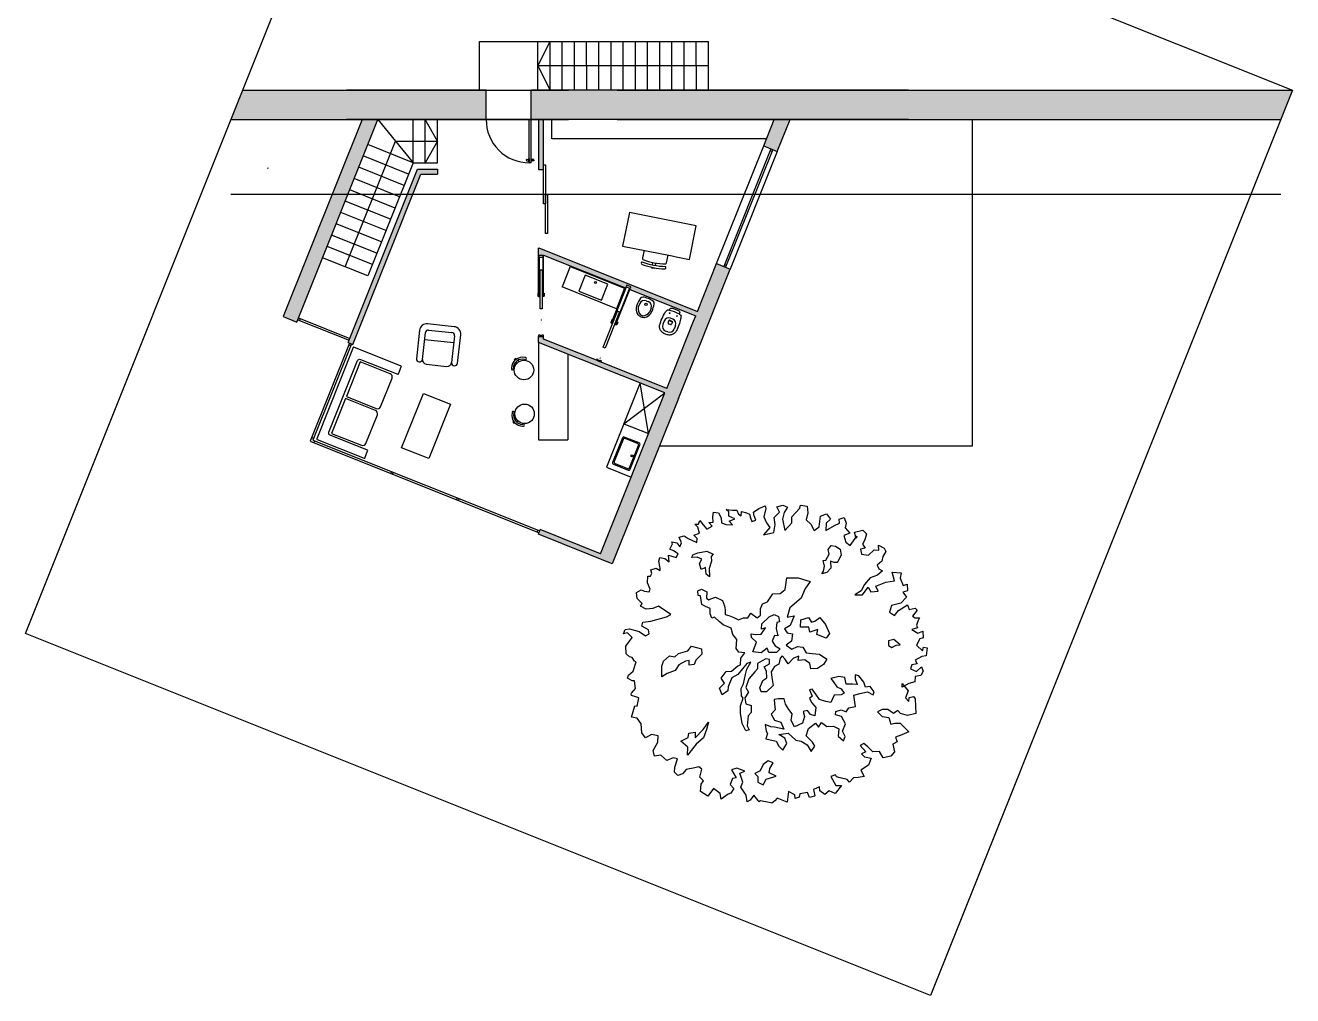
# Model space of a CAD drawing. Header units: millimetres. Extents: x -4534 to 16991, y -2575 to 14176.
# Drawn here: x 13770 to 16370, y 8766 to 10756 of the extents above; entities that cross this region are included whole.
import ezdxf

# ---------------------------------------------------------------- set-up
doc = ezdxf.new("R2010")
doc.units = ezdxf.units.MM
for name, color, linetype in [('Albero_foglie', 104, 'Continuous'), ('campitura', 254, 'Continuous'), ('Erba', 82, 'Continuous'), ('finestre', 140, 'Continuous'), ('MURO', 44, 'Continuous')]:
    doc.layers.add(name, color=color, linetype=linetype)

msp = doc.modelspace()

# ---------------------------------------------------------------- hatches: boundary and pattern name
at = {"layer": 'campitura'}
h = msp.add_hatch(color=256, dxfattribs=at)
h.dxf.hatch_style = 1
h.paths.add_polyline_path([(14299.1, 10158.3), (14327, 10147.1), (14493.1, 10562.5), (14460.8, 10562.5)])
h = msp.add_hatch(color=256, dxfattribs=at)
h.dxf.hatch_style = 1
h.paths.add_polyline_path([(14832.9, 10562.5), (14822.9, 10562.5), (14822.9, 10459.2), (14832.9, 10459.2)])
h.paths.add_polyline_path([(15003.5, 10222.8), (15011.7, 10219.5), (14981.7, 10144), (14982.1, 10143.9), (15010, 10213.6), (15145, 10159.6), (15140.6, 10148.5), (15085.6, 10011), (14951.1, 10064.8), (14951.1, 10064.8), (14950.9, 10064.9), (14941.3, 10068.7), (14941.3, 10068.7), (14832.7, 10112.1), (14832.7, 10117.5), (14822.7, 10117.5), (14822.7, 10105.4), (15081.9, 10001.7), (14949.9, 9671.8), (14826.2, 9721.3), (14822.5, 9712), (14974, 9651.4), (15109.7, 9990.5), (15215.8, 10255.8), (15188, 10267), (15148.7, 10168.9), (14822.8, 10299.3), (14822.8, 10202.5), (14823.5, 10202.5), (14823.5, 10283.7), (14833, 10283.7), (14833, 10284.4), (15001.2, 10217.1)])
h.paths.add_polyline_path([(15338.5, 10562.5), (15306.2, 10562.5), (15284.5, 10508.2), (15312.3, 10497.1)])
h.paths.add_polyline_path([(14581.2, 10450.3), (14615.3, 10450.3), (14615.3, 10460.3), (14574.4, 10460.3), (14432.3, 10105), (14441.6, 10101.3)])
at = {"layer": 'MURO'}
h = msp.add_hatch(color=256, dxfattribs=at)
h.dxf.hatch_style = 1
h.paths.add_polyline_path([(14807.5, 10622.5), (14807.5, 10562.5), (16345.6, 10562.5), (16369.6, 10622.5)])
h.paths.add_polyline_path([(14715.2, 10562.5), (14715.2, 10622.5), (14215.5, 10622.5), (14191.5, 10562.5)])

# ---------------------------------------------------------------- linework, layer by layer
for p, q in [((13769.9, 9508.3), (14512.7, 11365.3)), ((14512.7, 11365.3), (16369.6, 10622.5)), ((14701.4, 10622.5), (14701.3, 10722.5)), ((14701.3, 10722.5), (14821.3, 10722.5)), ((14821.3, 10722.5), (15171.3, 10722.5)), ((14821.4, 10622.5), (14821.3, 10722.5)), ((14821.3, 10672.5), (14846.3, 10722.5)), ((14846.4, 10622.5), (14846.3, 10722.5)), ((14871.4, 10622.5), (14871.3, 10722.5)), ((14896.4, 10622.5), (14896.3, 10722.5)), ((14921.4, 10622.5), (14921.3, 10722.5)), ((14946.4, 10622.5), (14946.3, 10722.5)), ((14971.4, 10622.5), (14971.3, 10722.5)), ((14996.4, 10622.5), (14996.3, 10722.5)), ((15021.4, 10622.5), (15021.3, 10722.5)), ((15046.4, 10622.5), (15046.3, 10722.5)), ((15071.4, 10622.5), (15071.3, 10722.5)), ((15096.4, 10622.5), (15096.3, 10722.5)), ((15121.4, 10622.5), (15121.3, 10722.5)), ((15146.4, 10622.5), (15146.3, 10722.5)), ((15171.4, 10622.5), (15171.3, 10722.5)), ((15171.3, 10672.5), (14821.3, 10672.5)), ((14821.3, 10672.5), (14846.4, 10622.5)), ((14215.5, 10622.5), (14884.1, 10622.5)), ((14715.2, 10622.5), (14428.7, 10622.5)), ((14715.2, 10562.5), (14715.2, 10622.5)), ((14715.2, 10622.5), (14807.5, 10622.5)), ((15581.5, 10622.5), (14807.5, 10622.5)), ((14807.5, 10562.5), (14807.5, 10622.5)), ((14984.1, 10622.5), (16369.6, 10622.5)), ((16369.6, 10622.5), (15626.8, 8765.5)), ((14191.5, 10562.5), (14884.1, 10562.5)), ((14715.2, 10562.5), (14428.7, 10562.5)), ((14884.1, 10562.5), (14482.3, 10562.5)), ((14493.1, 10562.5), (14565.3, 10473.7)), ((14565.3, 10473.7), (14565.3, 10562.5)), ((14590.3, 10473.7), (14590.3, 10562.5)), ((14615.3, 10518.1), (14590.3, 10562.5)), ((14615.3, 10473.7), (14615.3, 10562.5)), ((14807.5, 10561.9), (14803.6, 10561.9)), ((14803.6, 10473.6), (14803.6, 10561.9)), ((15581.5, 10562.5), (14807.5, 10562.5)), ((14807.5, 10473.6), (14807.5, 10561.9)), ((14822.9, 10459.2), (14822.9, 10562.5)), ((14832.9, 10459.2), (14832.9, 10562.5)), ((14850.2, 10522.5), (14850.2, 10562.5)), ((15193.2, 10562.5), (14984.1, 10562.5)), ((14984.1, 10562.5), (16345.6, 10562.5)), ((15284.5, 10508.2), (15306.2, 10562.5)), ((15312.3, 10497.1), (15338.5, 10562.5)), ((14426.1, 10260.2), (14529.2, 10518.1)), ((14565.3, 10473.7), (14472.5, 10510.9)), ((14529.2, 10518.1), (14615.3, 10518.1)), ((14615.3, 10518.1), (14590.3, 10473.7)), ((15290.2, 10522.5), (14850.2, 10522.5)), ((15188, 10267), (15284.5, 10508.2)), ((15284.5, 10508.2), (15312.3, 10497.1)), ((14556, 10450.5), (14463.2, 10487.7)), ((14798.2, 10478.9), (14798.2, 10480.1)), ((14798.2, 10478.9), (14798.2, 10477.7)), ((14798.3, 10480.3), (14801.5, 10480.8)), ((14798.3, 10477.6), (14801.5, 10477)), ((14801.7, 10480.7), (14801.7, 10477.2)), ((14802.2, 10480), (14801.7, 10480)), ((14802.2, 10477.9), (14801.7, 10477.9)), ((14803.1, 10476.3), (14803.1, 10481.6)), ((14803.1, 10481.6), (14803.5, 10481.6)), ((14803.5, 10481.6), (14803.5, 10476.3)), ((14808, 10481.6), (14807.6, 10481.6)), ((14807.6, 10481.6), (14807.6, 10476.3)), ((14808, 10476.3), (14808, 10481.6)), ((14808.9, 10480), (14809.4, 10480)), ((14808.9, 10477.9), (14809.4, 10477.9)), ((14809.4, 10480.7), (14809.4, 10477.2)), ((14812.8, 10480.3), (14809.6, 10480.8)), ((14812.8, 10477.6), (14809.6, 10477)), ((14812.9, 10478.9), (14812.9, 10480.1)), ((14812.9, 10478.9), (14812.9, 10477.7)), ((15312.3, 10497.1), (15215.8, 10255.8)), ((14432.3, 10105), (14574.4, 10460.3)), ((14546.8, 10427.3), (14453.9, 10464.5)), ((14565.3, 10473.7), (14472.5, 10241.6)), ((14565.3, 10473.7), (14615.3, 10473.7)), ((14574.4, 10460.3), (14615.3, 10460.3)), ((14615.3, 10460.3), (14615.3, 10450.3)), ((14803.5, 10476.3), (14803.1, 10476.3)), ((14803.1, 10476.3), (14803.3, 10476.3)), ((14807.5, 10473.6), (14803.6, 10473.6)), ((14807.6, 10476.3), (14808, 10476.3)), ((14808, 10476.3), (14807.8, 10476.3)), ((14832.9, 10459.2), (14822.9, 10459.2)), ((14441.6, 10101.3), (14581.2, 10450.3)), ((14537.5, 10404.1), (14444.6, 10441.2)), ((14581.2, 10450.3), (14615.3, 10450.3)), ((14191.5, 10409.6), (14984.1, 10409.6)), ((14528.2, 10380.9), (14435.3, 10418)), ((14984.1, 10409.6), (16345.6, 10409.6)), ((14518.9, 10357.7), (14426.1, 10394.8)), ((14500.3, 10311.3), (14407.5, 10348.4)), ((14509.6, 10334.5), (14416.8, 10371.6)), ((14491, 10288), (14398.2, 10325.2)), ((14481.8, 10264.8), (14388.9, 10302)), ((14822.8, 10202.5), (14822.8, 10299.2)), ((14823, 10299.2), (15148.7, 10168.9)), ((14472.5, 10241.6), (14379.6, 10278.8)), ((14833, 10284.4), (15001, 10217.2)), ((14833.1, 10202.5), (14833, 10284.4)), ((14887.7, 10260.7), (14870.9, 10218.9)), ((15109.7, 9990.5), (15215.8, 10255.8)), ((15148.7, 10168.9), (15188, 10267)), ((15188, 10267), (15215.8, 10255.8)), ((14973.1, 10147.4), (15001, 10217.2)), ((14982.1, 10143.9), (15010, 10213.6)), ((15010, 10213.6), (15145, 10159.6)), ((15030.3, 10185.1), (15027.3, 10177.6)), ((15043.4, 10190.7), (15048, 10188.8)), ((15053.7, 10175.7), (15050.6, 10168.2)), ((15031.8, 10161.7), (15036.4, 10159.8)), ((15080.3, 10149.2), (15077.3, 10141.7)), ((15085.6, 10011), (15140.6, 10148.5)), ((15089.9, 10150.1), (15088.2, 10145.8)), ((15089.9, 10150.1), (15088.2, 10145.8)), ((15089.3, 10143.2), (15091.2, 10142.5)), ((15096.8, 10148.4), (15091.2, 10150.6)), ((15096.8, 10148.4), (15091.2, 10150.6)), ((15093.1, 10141.7), (15091.2, 10142.5)), ((15095.5, 10147.8), (15091.8, 10149.3)), ((15098.1, 10152.9), (15093.4, 10154.8)), ((15097.4, 10147.1), (15095.7, 10142.8)), ((15097.4, 10147.1), (15095.7, 10142.8)), ((15103.7, 10139.8), (15100.7, 10132.3)), ((15140.6, 10148.5), (15145, 10159.6)), ((14584.5, 10070.4), (14590.5, 10125.4)), ((14597.2, 10130.7), (14644.9, 10125.4)), ((14650.2, 10118.8), (14644.2, 10063.9)), ((14822.7, 10105.4), (14822.7, 10117.5)), ((14832.7, 10112.1), (14832.7, 10117.5)), ((15087.6, 10126.7), (15082.9, 10128.6)), ((14432.3, 10105), (14441.6, 10101.3)), ((14589, 10111.4), (14648.7, 10104.9)), ((14822.7, 10105.4), (14822.6, 9905.4)), ((15081.9, 10001.7), (14822.7, 10105.4)), ((14941.6, 10068.6), (14832.7, 10112.1)), ((14457, 10065.6), (14428.4, 9994.1)), ((14518.3, 10041.1), (14457, 10065.6)), ((14776.2, 10072.6), (14772.7, 10069.6)), ((14774, 10068.2), (14772.7, 10069.6)), ((14775.9, 10065), (14778.4, 10062.5)), ((14777.5, 10071.1), (14776.2, 10072.6)), ((14780.7, 10068.8), (14782.5, 10065.8)), ((14882.7, 10081.4), (14882.6, 9905.3)), ((15085.6, 10011), (14950.9, 10064.9)), ((14950.9, 10064.9), (14951.1, 10064.8)), ((14950.9, 10064.9), (14951.1, 10064.8)), ((14592.2, 10060.8), (14634.5, 10056.1)), ((14498.6, 9973.4), (14522.1, 10032.1)), ((15030.8, 10022.1), (14961.8, 9849.7)), ((15048.4, 9918.1), (15030.8, 10022.1)), ((14426.8, 9990.3), (14398.2, 9918.7)), ((14488.1, 9965.7), (14426.8, 9990.3)), ((14428.4, 9994.1), (14489.7, 9969.6)), ((14949.9, 9671.8), (15081.9, 10001.7)), ((15109.7, 9990.5), (14974, 9651.4)), ((14997.4, 9938.6), (15081.9, 10001.7)), ((14468.5, 9898.1), (14492, 9956.8)), ((14771.5, 9943.6), (14769.9, 9942.3)), ((14769.9, 9942.3), (14772.9, 9938.8)), ((14774.3, 9940), (14772.9, 9938.8)), ((14773.8, 9946.8), (14776.8, 9948.6)), ((14777.6, 9941.9), (14780, 9944.4)), ((14997.4, 9938.6), (15048.4, 9918.1)), ((14398.2, 9918.7), (14459.5, 9894.2)), ((14822.6, 9905.4), (14882.6, 9905.3)), ((14961.8, 9849.7), (15012.9, 9829.2)), ((14822.5, 9712), (14826.2, 9721.3)), ((14974, 9651.4), (14822.5, 9712)), ((14949.9, 9671.8), (14826.2, 9721.3)), ((15626.8, 8765.5), (13769.9, 9508.3))]:
    msp.add_line(p, q)
for points in [[(14460.8, 10562.5), (14299.1, 10158.3), (14327, 10147.1), (14493.1, 10562.5)], [(14832.9, 10469.3), (14836.9, 10469.3), (14836.8, 10389.3), (14832.8, 10389.3)], [(14836.9, 10408.4), (14840.9, 10408.4), (14840.8, 10328.4), (14836.8, 10328.4)], [(15096.9, 10282.6), (15104.9, 10281), (15132.4, 10275.5), (15146.1, 10344.1), (15008.9, 10371.6), (14995.1, 10302.9)], [(14825.8, 10254.2), (14830.1, 10254.2), (14830.1, 10174.1), (14825.8, 10174.1)], [(14905.3, 10210.6), (14951.7, 10192), (14964.7, 10224.5), (14918.3, 10243.1)], [(14822.5, 10205.6), (14822.7, 10205.6), (14822.7, 10206.3), (14821.4, 10206.3), (14821.4, 10200.2), (14822.7, 10200.2), (14822.7, 10202.7), (14822.5, 10202.7)], [(14824.5, 10201.7), (14822.7, 10201.7), (14822.7, 10199.3), (14824.5, 10199.3)], [(14831.4, 10201.7), (14833.2, 10201.7), (14833.2, 10199.3), (14831.4, 10199.3)], [(14833.4, 10205.6), (14833.3, 10205.6), (14833.3, 10206.3), (14834.5, 10206.3), (14834.5, 10200.2), (14833.3, 10200.2), (14833.3, 10202.7), (14833.4, 10202.7)], [(14984.9, 10169.6), (14988.8, 10168.1), (14959.2, 10093.7), (14955.3, 10095.3)], [(14973.7, 10150.6), (14973.8, 10150.5), (14974.1, 10151.2), (14972.9, 10151.7), (14970.6, 10146), (14971.8, 10145.5), (14972.7, 10147.8), (14972.6, 10147.9)], [(14974.1, 10146.2), (14972.4, 10146.9), (14971.5, 10144.6), (14973.2, 10143.9)], [(14980.5, 10143.7), (14982.2, 10143), (14981.3, 10140.7), (14979.6, 10141.4)], [(14983.8, 10146.6), (14983.7, 10146.6), (14983.9, 10147.3), (14985.1, 10146.8), (14982.9, 10141.1), (14981.7, 10141.6), (14982.6, 10143.9), (14982.7, 10143.8)], [(14825.4, 10119.3), (14825.4, 10119.3), (14825.2, 10119.3), (14825.2, 10120), (14822.5, 10120), (14822.5, 10117.5), (14833, 10117.5), (14833, 10120), (14830.3, 10120), (14830.3, 10119.3), (14830, 10119.3), (14830, 10119.3)], [(14944.7, 10069.1), (14944.7, 10069.1), (14944.5, 10069.3), (14944.7, 10069.9), (14942.2, 10070.9), (14941.3, 10068.7), (14951.1, 10064.8), (14952, 10067.1), (14949.5, 10068.1), (14949.2, 10067.4), (14948.9, 10067.5), (14948.9, 10067.5)]]:
    msp.add_lwpolyline(points, close=True)
for points in [[(15712.2, 10562.9), (15712.2, 9892.8), (15070.6, 9892.8)], [(14833.1, 10201.7), (14833.1, 10202.5), (14832.4, 10202.5), (14832.4, 10283.7), (14823.5, 10283.7), (14823.5, 10202.5), (14822.8, 10202.5), (14822.8, 10201.7), (14824.6, 10201.7), (14824.6, 10280.3), (14831.3, 10280.3), (14831.3, 10201.7), (14833.1, 10201.7)], [(15056.7, 10269.2), (15055.7, 10264.3)], [(14887.7, 10260.7), (14999.1, 10216.2), (14982.4, 10174.4), (14870.9, 10218.9)], [(15060.6, 10258.2), (15060.4, 10257.2)], [(15062.6, 10268), (15061.6, 10263.1)], [(14982.1, 10143), (14982.4, 10143.8), (14981.7, 10144), (15011.7, 10219.5), (15003.5, 10222.8), (14973.5, 10147.3), (14972.8, 10147.6), (14972.5, 10146.8), (14974.2, 10146.2), (15003.2, 10219.2), (15009.5, 10216.7), (14980.5, 10143.7), (14982.1, 10143)], [(14586.3, 10000.8), (14642, 9978.5), (14597.5, 9867.1), (14541.8, 9889.3), (14586.3, 10000.8)]]:
    msp.add_lwpolyline(points)
for points in [[(15039.3, 10294.1), (15036.1, 10278.4, 0.198912), (15036.7, 10275.4)], [(15083.4, 10266.1, 0.198912), (15085.1, 10268.6), (15088.3, 10284.3)], [(14656.6, 10062.5), (14663, 10120.9, 0.414214), (14649.7, 10137.5), (14595.1, 10143.5, 0.414214), (14578.5, 10130.2), (14572.1, 10071.8)]]:
    msp.add_lwpolyline(points, format="xyb")
for points in [[(15097.1, 10175.5), (15109.8, 10170.5, -0.414214), (15112, 10165.3), (15111.3, 10163.4), (15112.1, 10163, -0.370925), (15114.8, 10157.8, -0.029083), (15112.7, 10147.7, -0.042203), (15107.6, 10133.5, -0.025293), (15105.7, 10129.8, -0.129271), (15102.1, 10124.6, -0.11011), (15096.9, 10121.2, -0.08956), (15090.3, 10120.4, -0.081181), (15083, 10122, -0.081181), (15076.7, 10125.8, -0.08956), (15072.4, 10131, -0.11011), (15071, 10137.1, -0.129271), (15072, 10143.3, -0.025293), (15073.2, 10147.3, -0.042203), (15079.3, 10161, -0.029083), (15084.8, 10169.8, -0.370925), (15090.2, 10171.8), (15091.1, 10171.4), (15091.9, 10173.3, -0.414214)], [(14540.6, 10056.7), (14444, 10095.3, 0.414214), (14442.7, 10094.8), (14367.8, 9907.5, 0.414214), (14368.3, 9906.2), (14464.9, 9867.6, 0.414214), (14466.2, 9868.1), (14472.1, 9883, 0.414214), (14471.6, 9884.3), (14395.2, 9914.8, -0.414214), (14392.6, 9921), (14451.3, 10067.9, -0.414214), (14457.5, 10070.5), (14533.9, 10040, 0.414214), (14535.2, 10040.5), (14541.1, 10055.4, 0.414214)], [(15030.6, 9895.1, 0.414214), (15029, 9899), (14998.6, 9911.1, 0.414214), (14994.7, 9909.5), (14974.6, 9859.3, 0.414214), (14976.3, 9855.4), (15006.7, 9843.3, 0.414214), (15010.6, 9845)], [(15027.4, 9893.7, 0.414214), (15025.7, 9897.6), (15000, 9907.9, 0.414214), (14996.1, 9906.2), (14977.9, 9860.7, 0.414214), (14979.5, 9856.8), (15005.3, 9846.5, 0.414214), (15009.2, 9848.2)]]:
    msp.add_lwpolyline(points, format="xyb", close=True)
for centre, radius in [((14808.1, 10561.9), 0.555), ((14939.3, 10228.2), 2), ((15043.2, 10183.4), 2.5), ((15091.6, 10165.3), 0.756), ((15106.6, 10159.3), 0.756), ((14792.7, 10048.6), 20), ((14794, 9958.8), 20), ((15014.4, 9872.5), 2)]:
    msp.add_circle(centre, radius)
for centre, radius, start, end in [((14803.5, 10561.9), 88.3, 179.5987, 270.0974), ((14798.4, 10480.1), 0.178, 99.7258, 180), ((14798.4, 10480.1), 0.178, 99.7258, 180), ((14798.4, 10477.7), 0.178, 180, 260.2742), ((14798.4, 10477.7), 0.178, 180, 260.2742), ((14801.6, 10480.7), 0.178, 0, 99.7258), ((14801.6, 10480.7), 0.178, 0, 99.7258), ((14801.6, 10477.2), 0.178, 260.2742, 0), ((14802.2, 10480.9), 0.893, 270, 0), ((14802.2, 10477), 0.893, 0, 90), ((14808.9, 10480.9), 0.893, 180, 270), ((14808.9, 10477), 0.893, 90, 180), ((14809.6, 10480.7), 0.178, 80.2742, 180), ((14809.6, 10480.7), 0.178, 80.2742, 180), ((14809.6, 10477.2), 0.178, 180, 279.7258), ((14812.7, 10480.1), 0.178, 0, 80.2742), ((14812.7, 10480.1), 0.178, 0, 80.2742), ((14812.7, 10477.7), 0.178, 279.7258, 0), ((14812.7, 10477.7), 0.178, 279.7258, 0), ((15036.2, 10268.1), 3.01, 116.7937, 255.9447), ((15085.5, 10397.9), 136.8, 248.276, 269.1047), ((15085.5, 10397.9), 131.8, 248.276, 269.1047), ((15085.5, 10397.9), 141.8, 249.349, 268.317), ((15085.5, 10397.9), 142.8, 257.4867, 259.894), ((15081.1, 10259.1), 3.01, 261.436, 40.587), ((15086.8, 10158.4), 66.5, 145.8581, 159.6265), ((15039.6, 10181.3), 10.1, 68.1986, 158.1986), ((15036.6, 10192.2), 6.06, 92.5504, 143.512), ((15030.6, 10152), 46.6, 53.5295, 82.8677), ((15043.8, 10173.7), 20.9, 157.727, 214.7172), ((15044.5, 10173.9), 17.7, 168.0906, 223.6954), ((15035.6, 10177.5), 17.7, 272.7017, 328.3065), ((15035.9, 10176.8), 20.9, 281.68, 338.6702), ((15044.3, 10179.5), 10.1, 338.1986, 68.1986), ((14994.3, 10195.4), 66.5, 336.7707, 350.5391), ((15053.9, 10185.3), 6.06, 352.8852, 43.8468), ((15066, 10079.3), 95.4, 62.3167, 74.0805), ((15041.5, 10179.2), 22.9, 229.6343, 248.1989), ((15041.5, 10179.2), 22.9, 248.1983, 266.7629), ((15086.7, 10137.9), 10.1, 158.1986, 248.1986), ((15089.7, 10145.4), 10.1, 68.1986, 158.1986), ((15090.1, 10145.1), 2.02, 158.1986, 248.1986), ((15090.8, 10149.7), 1.01, 68.1986, 158.1986), ((15090.8, 10149.7), 1.01, 68.1986, 158.1986), ((15091.4, 10148.4), 1.01, 68.1986, 158.1986), ((15093.8, 10143.6), 2.02, 248.1986, 338.1986), ((15095.1, 10146.9), 1.01, 338.1986, 68.1986), ((15096.5, 10147.4), 1.01, 338.1986, 68.1986), ((15096.5, 10147.4), 1.01, 338.1986, 68.1986), ((15094.4, 10143.6), 10.1, 338.1986, 68.1986), ((14596.5, 10124.7), 6, 83.716, 173.716), ((14644.2, 10119.5), 6, 353.716, 83.716), ((15091.4, 10136.1), 10.1, 248.1986, 338.1986), ((14578.3, 10071.6), 6.28, 178.6477, 348.7843), ((14593.2, 10069.5), 8.75, 173.716, 263.716), ((14635.5, 10064.8), 8.75, 263.716, 353.716), ((14650.4, 10063.7), 6.28, 178.6477, 348.7843), ((14789.6, 10052.4), 22.3, 77.0491, 180.6147), ((14789.6, 10052.4), 18.6, 77.0491, 179.5027), ((14795.5, 10072), 2.23, 221.5672, 112.531), ((14515.7, 10034.7), 6.88, 338.1986, 68.1986), ((14769.3, 10051.1), 2.23, 151.2774, 41.2897), ((14485.6, 9959.4), 6.88, 338.1986, 68.1986), ((14492.2, 9976), 6.88, 248.1986, 338.1986), ((14790.2, 9955.7), 22.3, 167.0491, 270.6147), ((14770.5, 9961.5), 2.23, 311.5672, 202.531), ((14790.2, 9955.7), 18.6, 167.0491, 269.5027), ((14791.5, 9935.4), 2.23, 241.2774, 131.2897), ((14462.1, 9900.6), 6.88, 248.1986, 338.1986)]:
    msp.add_arc(centre, radius, start, end)
at = {"color": 1, "true_color": 0xff0505}
for points in [[(14829.7, 10151.7), (14826.8, 10151.7), (14828.3, 10149), (14826.8, 10151.7)], [(14828.7, 10153.7), (14828.7, 10151.7), (14827.8, 10153.7), (14827.8, 10151.7)], [(14950.6, 10073), (14947.9, 10074.1), (14948.3, 10071.1), (14947.9, 10074.1)], [(14950.4, 10075.2), (14949.7, 10073.4), (14949.6, 10075.6), (14948.8, 10073.7)]]:
    msp.add_solid(points, dxfattribs=at)
at = {"layer": 'Albero_foglie', "linetype": 'ByBlock'}
for points in [[(15034.9, 9569.7), (15024.7, 9579.7), (15023.8, 9592.2), (15033.1, 9598.1), (15040.3, 9595.3), (15049.5, 9594), (15051.5, 9599.1), (15046, 9612.1), (15046.7, 9626), (15052.6, 9626), (15054.7, 9631.1), (15053.3, 9639), (15063.9, 9642), (15071.8, 9637.5), (15072.2, 9642.1), (15069.6, 9656.3), (15071.6, 9663.9), (15081.7, 9662.3), (15090.6, 9655.2), (15089.2, 9669), (15104.8, 9663.8), (15109.4, 9671.6), (15099.7, 9677.9), (15091.7, 9681.1), (15097.1, 9692.1), (15096.2, 9696), (15106.3, 9694.4), (15112.6, 9685.9), (15115.9, 9694), (15110.8, 9705.7), (15121.7, 9708.6), (15129.3, 9703.2), (15137.3, 9700), (15147.3, 9694.6), (15148.2, 9702.9), (15141.4, 9710.1), (15152.8, 9714.2), (15149.3, 9726.4), (15143.3, 9732.2), (15150.5, 9732.8), (15153.3, 9740), (15160.6, 9731.2), (15167.8, 9722.4), (15179, 9728.7), (15172.3, 9736.2), (15180.7, 9736.4), (15180.2, 9747.3), (15181.8, 9757.4), (15191.9, 9755.8), (15197.4, 9745.3), (15198.2, 9735.2), (15207.5, 9731.5), (15220.5, 9731.2), (15213.9, 9738.7), (15225.6, 9743.7), (15213, 9748.7), (15213.3, 9758), (15207.8, 9762.6), (15220.5, 9761.3), (15229.2, 9761.3), (15232.6, 9752.7), (15238.5, 9749.3), (15238.8, 9758.5), (15249.4, 9755.7), (15255.7, 9753.1), (15257.4, 9745.2), (15260.4, 9738.1), (15268.7, 9740.7), (15265, 9749.4), (15263.3, 9757.4), (15274.5, 9764.7), (15287.5, 9770.2), (15289.1, 9764.7), (15284.6, 9747.5), (15290.6, 9735.4), (15297.4, 9725.7), (15284.1, 9710.6), (15305.1, 9715.4), (15308.3, 9732.1), (15305.7, 9746.3), (15317, 9757.4), (15311.8, 9767.8), (15324, 9771.2), (15333.2, 9767.5), (15326.3, 9756.1), (15323.3, 9742.7), (15328.2, 9719.3), (15341.9, 9735.3), (15341.9, 9747.5), (15358.8, 9765.6), (15359.7, 9771.2), (15373.5, 9769.4), (15375, 9755.7), (15371.7, 9741.4), (15381.4, 9732.7), (15388.1, 9719.2), (15398.6, 9727.2), (15401, 9748.8), (15413.6, 9753.4), (15421.6, 9743), (15412.4, 9734.8), (15412.1, 9719.4)], [(15412.1, 9719.4), (15429.6, 9730), (15439.7, 9734.7), (15439.6, 9743), (15449.3, 9746.4), (15454, 9734.8), (15451.5, 9725.1), (15461.3, 9713.9), (15448.6, 9709.2), (15453, 9695.7), (15461.9, 9688.7), (15475.9, 9708), (15473.9, 9703), (15470.5, 9716.1), (15487.6, 9720), (15495.3, 9712.4), (15492, 9700.6), (15487.1, 9691.8), (15492.4, 9683.4), (15482.9, 9681.3), (15484.9, 9670.8), (15499.4, 9668.8), (15511.1, 9679.8), (15520.6, 9679.4), (15519.8, 9689.5), (15531.6, 9683.4), (15534.9, 9676.1), (15528.6, 9666.5), (15527, 9656.4), (15517.6, 9648.4), (15520.9, 9641.2), (15528.5, 9636.7), (15518, 9627.8), (15502.6, 9622.2), (15491, 9608.8), (15484.7, 9595.7), (15471.8, 9587.7), (15487.3, 9587.4), (15498.5, 9603.3), (15504.4, 9593.7), (15519.1, 9595.1), (15514.8, 9605.1), (15534.9, 9613.7), (15552.6, 9616.3), (15547.8, 9633.9), (15566.3, 9632.4), (15564.3, 9621.4), (15570.6, 9606.7), (15578.6, 9609.4), (15579.5, 9595.9), (15569.6, 9592.9), (15577.6, 9582.5), (15565.5, 9570.6), (15547, 9565.9), (15542.5, 9552.1), (15553.1, 9545.5), (15560.9, 9555.5), (15579.8, 9567.3), (15583.1, 9557.4), (15594.9, 9559.9), (15599.2, 9555.8), (15589.6, 9544), (15595.5, 9540.6), (15603.9, 9540.7), (15601, 9533.6), (15597.7, 9525.2), (15600.3, 9519.6), (15588.2, 9516.2), (15600.8, 9508.7), (15610.8, 9513), (15611.4, 9499.6), (15604.6, 9497.5), (15598, 9484.5), (15610.2, 9472.4), (15612, 9480.3), (15620.1, 9479.1), (15617.9, 9462.3), (15609.1, 9461), (15595.3, 9453.4), (15599.5, 9445.8), (15588.1, 9444.1), (15585.8, 9435.7), (15598.3, 9430.6), (15608, 9440), (15611.7, 9431.2), (15606.8, 9422.4), (15595, 9419.8), (15594.3, 9409.4), (15582.2, 9405.9), (15568.4, 9398.2), (15568.8, 9405.4), (15581, 9390.8), (15575.3, 9376.4), (15582, 9368.9), (15582.7, 9376.9), (15591.9, 9379.1), (15594.9, 9374.5), (15596.9, 9343.9), (15579.8, 9340), (15564.9, 9344.5), (15560, 9350.3), (15550.6, 9344.3), (15539.3, 9352.3), (15527.6, 9352.5), (15518.3, 9347.6), (15527.6, 9337.9), (15541.1, 9336), (15545.4, 9322.5), (15553.3, 9324.2), (15564.3, 9324.7), (15582, 9306.5), (15567.7, 9300.4), (15555.1, 9295.7), (15558.2, 9286.2), (15549.4, 9281.4), (15552.6, 9265.9), (15545.4, 9256.7), (15529.8, 9253.2), (15521.8, 9266.1), (15508.4, 9265.6), (15497.9, 9275.7), (15489.8, 9282.4), (15482.3, 9278.4), (15493.8, 9265.5), (15485, 9261.7), (15491.2, 9255.5), (15505.1, 9252.3), (15499.4, 9238), (15483.5, 9227.7), (15490.3, 9215.2), (15478.5, 9212.7), (15468.9, 9212), (15460.6, 9203.2), (15455.5, 9208.7), (15441.3, 9212.3), (15433.6, 9214), (15431.9, 9218.2), (15422.3, 9215.1), (15432.8, 9196.3), (15443.8, 9196.8), (15431, 9180.4), (15418.7, 9185.3), (15409.9, 9178.1), (15399.8, 9185.6), (15399.3, 9194.1), (15386.4, 9188.5), (15389.5, 9175.5), (15389, 9174.3), (15378.5, 9171.6), (15374.6, 9182.5), (15358.8, 9179.5), (15357.5, 9172.7), (15349.2, 9170.1), (15348.6, 9177.3), (15335.6, 9183.9), (15332.8, 9162.1), (15322.6, 9166.2), (15312.2, 9170.4), (15307.7, 9165.2), (15301, 9160.6), (15295.4, 9161.5), (15277.8, 9165.1), (15274.5, 9162.9), (15273.2, 9165.8), (15264.3, 9176.4), (15256.7, 9166.2), (15250.5, 9162.8), (15248.8, 9176.7), (15237.4, 9193.3), (15241.5, 9203.5), (15235.5, 9221.5), (15245.9, 9225.7), (15229.1, 9232.4), (15218.2, 9228.4), (15228.3, 9212.2), (15220.5, 9210.9), (15215.5, 9198.3), (15223.1, 9190.4), (15217.2, 9181), (15211.4, 9178.5), (15197.6, 9168.4), (15195, 9180.1), (15181.5, 9190.4), (15170.2, 9174.5), (15155.1, 9184.3), (15156.3, 9199.4), (15161.3, 9205.8), (15153.7, 9213.7), (15157.7, 9229.8), (15151.3, 9234.7), (15143.4, 9233), (15125.3, 9229.5), (15118, 9220.7), (15108.3, 9217.3), (15101.2, 9223.9), (15101.9, 9234.4), (15107.6, 9251.2), (15098.8, 9253.3), (15085.8, 9247.8), (15073.6, 9258.9), (15060.6, 9256.8), (15058.1, 9268.6), (15067.2, 9285.4), (15067.9, 9298.3), (15054.5, 9301.2), (15042.2, 9294), (15034.3, 9304.4), (15033.3, 9322.8), (15024.8, 9334.5), (15013.5, 9336.6), (15020.5, 9360.2), (15025, 9359.4), (15028.3, 9376.1), (15022, 9378.7), (15013.6, 9381), (15012.7, 9384.8), (15013, 9385.7), (15021.4, 9395.5), (15019.3, 9410.9), (15014.9, 9411.3), (15004.9, 9416.7), (15007.5, 9423), (15016.6, 9431.1), (15023.1, 9450), (15019.8, 9451.3), (15014.7, 9459.2), (15009.2, 9460.4), (15002.1, 9466.7), (15001.5, 9482.5), (15014.4, 9500.2), (15005.1, 9509.9), (14996.8, 9507.3), (15000.5, 9516.6), (15009.3, 9517.9), (15029, 9512.4), (15042.1, 9503.4), (15049.6, 9507.6), (15048, 9515.6), (15034.5, 9523.4), (15036.8, 9531.8), (15052.8, 9533.8), (15085.2, 9542.7), (15094.3, 9547.3), (15068.9, 9564.4), (15057.3, 9559.7), (15043.4, 9558), (15031.6, 9564.1), (15034.9, 9569.7)]]:
    msp.add_lwpolyline(points, dxfattribs=at)
for points in [[(15156.3, 9639.7), (15152.7, 9652), (15157.5, 9660.9), (15148.2, 9664.6), (15137.3, 9664), (15139.4, 9669.3), (15149.5, 9673.6), (15167.7, 9677.2), (15180.6, 9670.8), (15176.5, 9666.3), (15177.3, 9656.4), (15172.6, 9641.6), (15173, 9624.7), (15166.6, 9629.7), (15165, 9643.4)], [(15403.9, 9630.5), (15407.4, 9636.2), (15409.2, 9646.3), (15406.6, 9658.2), (15411.7, 9658.6), (15419.1, 9671.1), (15416.7, 9680.4), (15422.6, 9688.8), (15431.7, 9687.7), (15441.2, 9681.4), (15443.2, 9668.6), (15436.8, 9655.7), (15434.9, 9654), (15429, 9653.9), (15421.8, 9656.8), (15421.9, 9642.5), (15413.8, 9633.7)], [(15247.6, 9308.9), (15240.5, 9323.8), (15238.5, 9336.6), (15236.7, 9344.4), (15236.9, 9359.8), (15242.1, 9375.8), (15239.1, 9380.5), (15238, 9395.4), (15243.1, 9405.2), (15246.9, 9424), (15250, 9434.8), (15258.3, 9449.4), (15250.1, 9446.8), (15240.9, 9436), (15231.6, 9424.3), (15219.2, 9417.2), (15211.7, 9398.6), (15210.9, 9390.6), (15199.2, 9382.2), (15194, 9396.1), (15204.1, 9406.5), (15197.2, 9416.4), (15207.6, 9430.2), (15218.6, 9430.7), (15231.6, 9442.2), (15236.9, 9443.7), (15237.8, 9457.6), (15245.7, 9468.9), (15233.2, 9470.2), (15227.7, 9477.3), (15229.1, 9496), (15221.1, 9506.2), (15218.1, 9519.5), (15201.6, 9526.1), (15193.5, 9532.8), (15183.9, 9541.5), (15178.4, 9540), (15174.7, 9548.6), (15174.4, 9559.6), (15165.1, 9563.3), (15157.3, 9567.6), (15154.8, 9585.4), (15150.2, 9586.2), (15149.5, 9596), (15156.6, 9599.1), (15167.6, 9593.5), (15167.1, 9580.4), (15172, 9577.4), (15176.2, 9579.2), (15185.8, 9582.5), (15200.1, 9575.8), (15204, 9564.7), (15205.5, 9556.7), (15205.3, 9547.2), (15213, 9545.4), (15223.3, 9541.2), (15233.1, 9536.1), (15243.3, 9540.3), (15251.8, 9540.6), (15257.9, 9550.2), (15270.8, 9540.2), (15277.7, 9545.8), (15278.2, 9558.8), (15282.4, 9569.1), (15292.5, 9573.5), (15303.5, 9589.4), (15318.4, 9590.6), (15328.7, 9598.5), (15332.3, 9622.1), (15355.1, 9622.5), (15379.8, 9615.1), (15368.6, 9599.2), (15361.1, 9580.6), (15337.9, 9561.2), (15332.4, 9542), (15346.7, 9544.6), (15338.9, 9525), (15327.5, 9517.5), (15332.7, 9509.5), (15343.9, 9507.5), (15341.5, 9492.7), (15330.8, 9484), (15342, 9475.8), (15354, 9481.8), (15365, 9479.9), (15371.5, 9468.9), (15384.1, 9467.3), (15399.1, 9466.2), (15414, 9455.4), (15407.5, 9444.8), (15394.7, 9436.8), (15381.2, 9436.1), (15379.4, 9446.4), (15369.2, 9454.1), (15355.4, 9452.6), (15356.7, 9461.6), (15345.6, 9457.7), (15334.9, 9446.3), (15328.1, 9456.3), (15322.1, 9462.2), (15318, 9457.9), (15315.5, 9445.7), (15306.5, 9440.9), (15299.5, 9429.5), (15301, 9418.1), (15303.9, 9401.3), (15290.3, 9388.8), (15279.4, 9388.4), (15276.7, 9396.6), (15282.9, 9412.1), (15290.9, 9417.2), (15290.4, 9430.7), (15285.6, 9439.7), (15296.5, 9446.1), (15296.3, 9454.6), (15288.6, 9456.4), (15281.1, 9452.3), (15271.6, 9446.5), (15272, 9435.6), (15266.1, 9429.6), (15254.2, 9415.2), (15248.2, 9397.2), (15253, 9388.2), (15245.9, 9376.6), (15248.1, 9363.9), (15258.7, 9360.7), (15259, 9346.3), (15252.6, 9339.3), (15250.4, 9318.6), (15254.5, 9311)], [(15269.9, 9490.2), (15259.7, 9500.2), (15259.1, 9507.8), (15268.1, 9506.4), (15279.1, 9506.9), (15288, 9520), (15279.8, 9517.4), (15280.4, 9528), (15295.6, 9542.1), (15306.1, 9547.4), (15315, 9542.8), (15316.8, 9532.5), (15311.5, 9531), (15310, 9518.4), (15313.7, 9503.8), (15306.7, 9504.2), (15302.2, 9492.8), (15308, 9483.3), (15318.5, 9476.7), (15310.6, 9469), (15295.2, 9469.3), (15291.5, 9477.9), (15279.4, 9468.5), (15262.1, 9470.5)], [(15360.2, 9521.1), (15360.4, 9536.5), (15376.6, 9540.8), (15382.4, 9531.4), (15389.1, 9533.4), (15399.4, 9541.3), (15411.6, 9526.8), (15419.7, 9508.1), (15412.4, 9499), (15393.8, 9506.4), (15395.6, 9516.5), (15379, 9511.1), (15377.2, 9521.4)], [(15551.3, 9496.2), (15540.5, 9493.2), (15540.4, 9483.7), (15547.2, 9479.7), (15556.3, 9484.6), (15564.8, 9484.7)], [(15075.6, 9441), (15078.7, 9451.8), (15091.3, 9462.3), (15102.5, 9460.2), (15109.8, 9466.9), (15128.8, 9472.5), (15136.4, 9482.5), (15157, 9476.7), (15157.3, 9465.8), (15145.4, 9453.9), (15141.7, 9444.6), (15131.7, 9443.6), (15131.9, 9453.2), (15124.1, 9451.6), (15110.2, 9443.9), (15103.2, 9432.4), (15086.3, 9425.9), (15075.4, 9419.5)], [(15287.7, 9321.6), (15289.3, 9307.7), (15292, 9302.9), (15289, 9292.3), (15309.9, 9287.4), (15315.3, 9276.9), (15324, 9268.7), (15331.7, 9282.4), (15327.8, 9293.5), (15315.3, 9301), (15334.5, 9304.1), (15350.1, 9289.3), (15361.3, 9287.2), (15373.9, 9279.8), (15381.6, 9266.1), (15389.5, 9277.2), (15384.4, 9285.1), (15371.9, 9298.7), (15376.6, 9313.5), (15390.6, 9324.6), (15396.8, 9316.2), (15403, 9325.6), (15414.1, 9317.7), (15427.5, 9318.2), (15438.5, 9312.6), (15437.2, 9297.6), (15448, 9288.4), (15451.3, 9296.7), (15446.4, 9308.2), (15452.2, 9322.8), (15443.8, 9338), (15432, 9341.6), (15432.6, 9348.6), (15443.3, 9351.4), (15453.5, 9347.3), (15459.3, 9355.8), (15472.5, 9358.8), (15471.2, 9367.7), (15469.6, 9381.6), (15481.8, 9385.1), (15497.6, 9388.3), (15509.4, 9382.4), (15510.9, 9388.9), (15503, 9399.4), (15493.1, 9398.5), (15489.8, 9408.2), (15479.8, 9421.7), (15472.1, 9423.6), (15472.2, 9415.2), (15476.1, 9404), (15466.7, 9404.4), (15453.8, 9404.6), (15450.7, 9417.9), (15438.4, 9420.3), (15422.4, 9416), (15427, 9409.5), (15434.8, 9399), (15443.6, 9394.5), (15449.7, 9385.9), (15443.6, 9382.4), (15429.1, 9382.1), (15422, 9367), (15411.9, 9368.8), (15399, 9372.8), (15391.5, 9384.1), (15383.8, 9394.3), (15378.3, 9392.9), (15384, 9380), (15378.3, 9374.9), (15383.2, 9365.8), (15391.4, 9356.7), (15389.4, 9339.5), (15380.7, 9341.8), (15374.5, 9350.2), (15365.3, 9348), (15368.5, 9338.3), (15364.2, 9324.4), (15347.9, 9316.7), (15341.2, 9330.1), (15343.1, 9343.6), (15335.9, 9352.4), (15329.5, 9363.5), (15326.7, 9374.2), (15314.6, 9374.1), (15305.8, 9373), (15306.9, 9364), (15308.1, 9351.7), (15299.7, 9343), (15306.8, 9330.6), (15319.7, 9326.7), (15325.7, 9312.3), (15306.9, 9316.1), (15298.9, 9317.1)], [(15114.8, 9287.7), (15129.7, 9294.9), (15130.9, 9304), (15143.7, 9306), (15143.6, 9294.1), (15160.2, 9311.5), (15171, 9326.3), (15167.3, 9311.1), (15160.7, 9294.6), (15145.9, 9281.3), (15128.3, 9258.4), (15128.8, 9274.9)], [(15277.1, 9226.4), (15266.6, 9221), (15272.5, 9215), (15272.5, 9203.2), (15283.5, 9197.6), (15289.5, 9209.4), (15309.9, 9215.7), (15295.9, 9222.5), (15297.1, 9231.6), (15304.2, 9243.1), (15293.8, 9247.2), (15283.5, 9239.3)]]:
    msp.add_lwpolyline(points, close=True, dxfattribs=at)
at = {"layer": 'Erba'}
msp.add_line((14268.9, 10461.7), (14266.5, 10462.7), dxfattribs=at)
at = {"layer": 'finestre'}
for p, q in [((15299.3, 10502.3), (15202.8, 10261)), ((15303, 10500.8), (15206.5, 10259.6)), ((15297.8, 10498.6), (15301.6, 10497.1)), ((15204.3, 10264.8), (15208, 10263.3)), ((14328.8, 10151.8), (14434.1, 10109.7)), ((14330.3, 10155.5), (14435.6, 10113.4)), ((14332.5, 10150.3), (14334, 10154)), ((14434.8, 10104), (14354.3, 9902.5)), ((14438.9, 10102.4), (14359.5, 9904.7)), ((14433.4, 10100.3), (14437.4, 10098.7)), ((14361, 9908.5), (14357.2, 9909.9)), ((14354.3, 9902.5), (14823.6, 9714.8)), ((14359.5, 9904.7), (14825.1, 9718.5)), ((14363.2, 9903.3), (14361.7, 9899.5)), ((14519.5, 9836.4), (14521, 9840.1)), ((14523.2, 9834.9), (14524.7, 9838.6)), ((14654.6, 9782.4), (14656.1, 9786.1)), ((14658.4, 9780.9), (14659.8, 9784.6)), ((14819.9, 9716.3), (14821.4, 9720))]:
    msp.add_line(p, q, dxfattribs=at)

doc.saveas('drawing.dxf')
